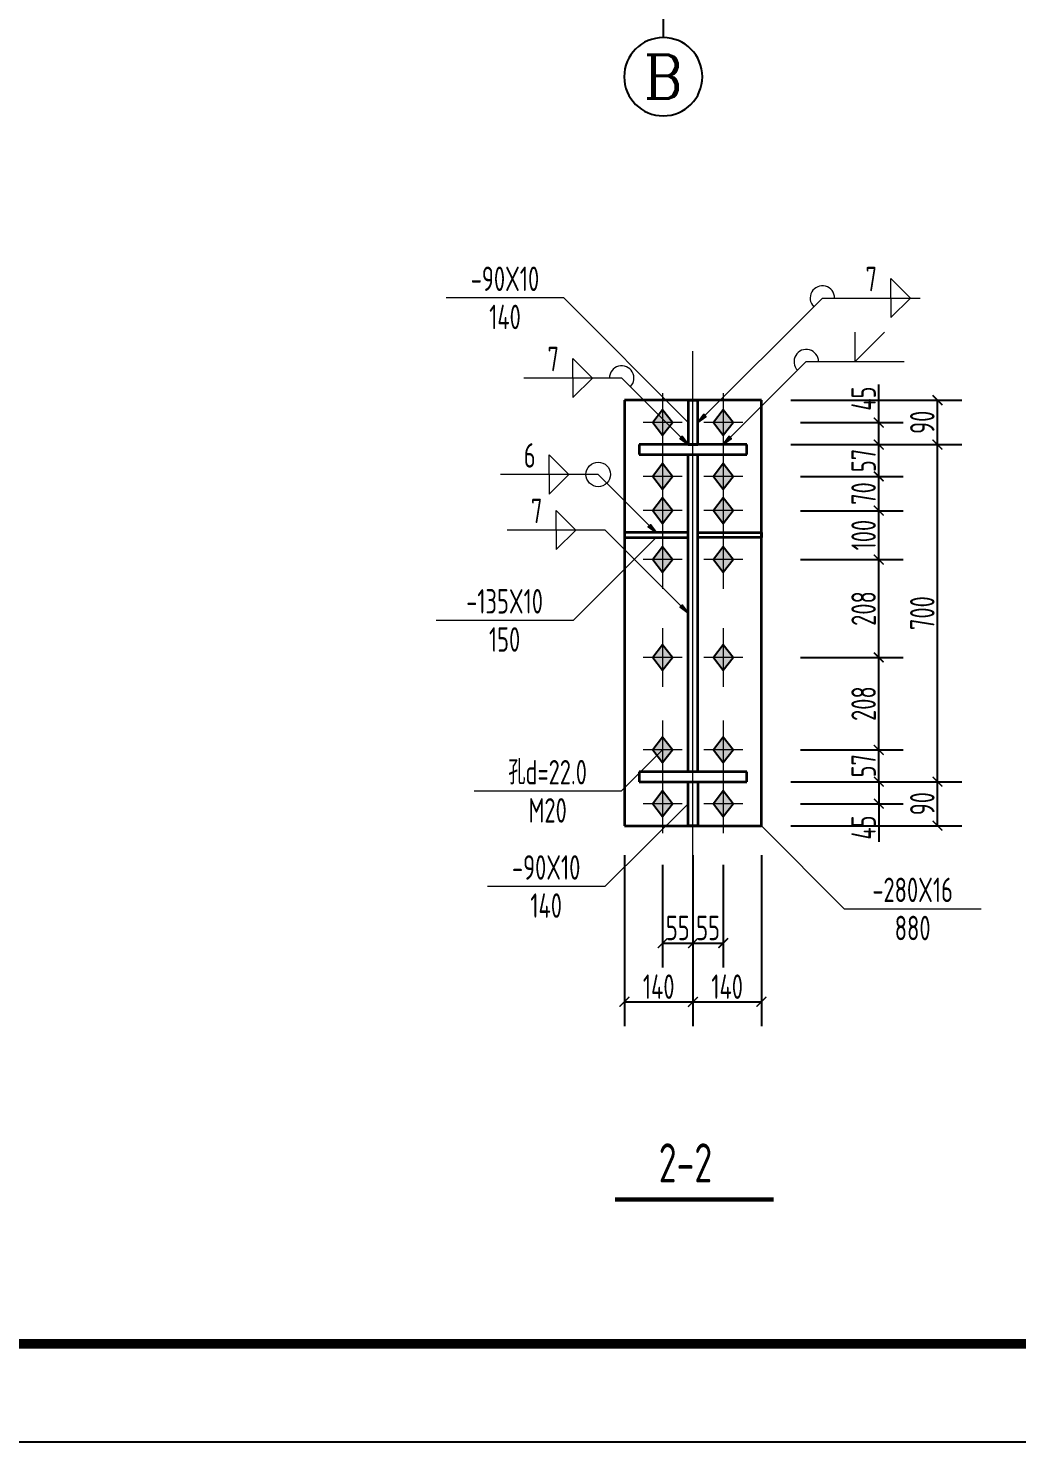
# Model space of a CAD drawing. Extents: x -307088 to 5640332, y -3541089 to -2181377.
# Drawn here: x 5495391 to 5505496, y -3216089 to -3201643 of the extents above; entities that cross this region are included whole.
import ezdxf
from ezdxf.enums import TextEntityAlignment as Align

# ---------------------------------------------------------------- set-up
doc = ezdxf.new("R2010")
doc.units = 0
doc.header["$LTSCALE"] = 100
doc.header["$MEASUREMENT"] = 0
doc.linetypes.add('2', pattern=[1850, 1200, -300, 50, -300])
doc.linetypes.add('线型6', pattern=[8.75, 5, -1.25, 1.25, -1.25])
doc.layers.get('0').update_dxf_attribs({"linetype": 'CONTINUOUS'})
doc.layers.get('DEFPOINTS').update_dxf_attribs({"linetype": 'CONTINUOUS'})
for name, color, linetype in [('10', 7, 'CONTINUOUS'), ('20', 15, 'CONTINUOUS'), ('AXIS', 3, 'CONTINUOUS'), ('AXIS_TEXT', 7, 'CONTINUOUS'), ('PUB_TITLE', 4, 'CONTINUOUS'), ('尺寸标注', 253, 'CONTINUOUS'), ('焊缝标注', 253, 'CONTINUOUS'), ('螺栓孔标注', 253, 'CONTINUOUS'), ('轴线__点划线', 253, '2'), ('钢板标注', 253, 'CONTINUOUS')]:
    doc.layers.add(name, color=color, linetype=linetype)
doc.styles.add('COMPLEX', font='COMPLEX')
doc.styles.add('FromPkpm', font='Pkpmeng', dxfattribs={"width": 0.7, "bigfont": 'hztxt'})
doc.styles.get("Standard").update_dxf_attribs({"font": 'tssdeng.shx', "height": 3, "bigfont": 'tssdchn.shx'})
doc.dimstyles.new('Pkpm_1.00', dxfattribs={"dimtxt": 250, "dimasz": 100, "dimexe": 250, "dimexo": 0.0625, "dimgap": 30, "dimtad": 1, "dimdec": 0, "dimrnd": 5, "dimzin": 0, "dimdsep": 46, "dimtxsty": 'FromPkpm', "dimblk1": 'ARCHTICK', "dimblk2": 'ARCHTICK', "dimsah": 1, "dimcen": 0.09, "dimadec": 0, "dimazin": 0, "dimtfac": 1, "dimtdec": 0, "dimtix": 1, "dimtmove": 2, "dimatfit": 1, "dimfxl": 1, "dimtolj": 1, "dimtzin": 0, "dimarcsym": 0})

# ---------------------------------------------------------------- blocks, each defined once
blk = doc.blocks.new('_ARCHTICK')
at = {"color": 0, "linetype": 'ByBlock', "const_width": 0.15}
blk.add_lwpolyline([(-0.5, -0.5), (0.5, 0.5)], dxfattribs=at)
blk = doc.blocks.new('*D151')
at = {"layer": 'DEFPOINTS', "color": 0, "linetype": 'Continuous', "transparency": 16777216}
for p in [(5502886, -3205673), (5504086, -3205673), (5502886, -3205898)]:
    blk.add_point(p, dxfattribs=at)
at = {"layer": '尺寸标注', "color": 0, "linetype": 'Continuous', "lineweight": -2, "transparency": 16777216}
for p, q in [((5504086, -3205673), (5504086, -3205284)), ((5503286, -3205673), (5504336, -3205673)), ((5504086, -3205898), (5504086, -3205673)), ((5503286, -3205898), (5504336, -3205898))]:
    blk.add_line(p, q, dxfattribs=at)
at = {"layer": '尺寸标注', "color": 0, "linetype": 'Continuous', "lineweight": -2, "transparency": 16777216, "xscale": 100, "yscale": 100, "zscale": 100}
for p, rotation in [((5504086, -3205673), 90), ((5504086, -3205898), 270)]:
    blk.add_blockref('_ARCHTICK', p, dxfattribs=dict(at, rotation=rotation))
at = {"layer": '尺寸标注', "color": 0, "linetype": 'Continuous', "lineweight": 18, "transparency": 16777216, "insert": (5503931, -3205428), "char_height": 250, "attachment_point": 5, "rotation": 90, "style": 'FromPkpm'}
blk.add_mtext('\\A1;45', dxfattribs=at)
blk = doc.blocks.new('*D152')
at = {"layer": 'DEFPOINTS', "color": 0, "linetype": 'Continuous', "transparency": 16777216}
for p in [(5502886, -3205898), (5504086, -3205898), (5502886, -3206223)]:
    blk.add_point(p, dxfattribs=at)
at = {"layer": '尺寸标注', "color": 0, "linetype": 'Continuous', "lineweight": -2, "transparency": 16777216}
for p, q in [((5503286, -3205898), (5504336, -3205898)), ((5504086, -3206223), (5504086, -3205898)), ((5503286, -3206223), (5504336, -3206223))]:
    blk.add_line(p, q, dxfattribs=at)
at = {"layer": '尺寸标注', "color": 0, "linetype": 'Continuous', "lineweight": -2, "transparency": 16777216, "xscale": 100, "yscale": 100, "zscale": 100}
for p, rotation in [((5504086, -3205898), 90), ((5504086, -3206223), 270)]:
    blk.add_blockref('_ARCHTICK', p, dxfattribs=dict(at, rotation=rotation))
at = {"layer": '尺寸标注', "color": 0, "linetype": 'Continuous', "lineweight": 18, "transparency": 16777216, "insert": (5503931, -3206060), "char_height": 250, "attachment_point": 5, "rotation": 90, "style": 'FromPkpm'}
blk.add_mtext('\\A1;57', dxfattribs=at)
blk = doc.blocks.new('*D153')
at = {"layer": 'DEFPOINTS', "color": 0, "linetype": 'Continuous', "transparency": 16777216}
for p in [(5502886, -3206573), (5504086, -3206573), (5502886, -3207073)]:
    blk.add_point(p, dxfattribs=at)
at = {"layer": '尺寸标注', "color": 0, "linetype": 'Continuous', "lineweight": -2, "transparency": 16777216}
for p, q in [((5503286, -3206573), (5504336, -3206573)), ((5504086, -3207073), (5504086, -3206573)), ((5503286, -3207073), (5504336, -3207073))]:
    blk.add_line(p, q, dxfattribs=at)
at = {"layer": '尺寸标注', "color": 0, "linetype": 'Continuous', "lineweight": -2, "transparency": 16777216, "xscale": 100, "yscale": 100, "zscale": 100}
for p, rotation in [((5504086, -3206573), 90), ((5504086, -3207073), 270)]:
    blk.add_blockref('_ARCHTICK', p, dxfattribs=dict(at, rotation=rotation))
at = {"layer": '尺寸标注', "color": 0, "linetype": 'Continuous', "lineweight": 18, "transparency": 16777216, "insert": (5503931, -3206823), "char_height": 250, "attachment_point": 5, "rotation": 90, "style": 'FromPkpm'}
blk.add_mtext('\\A1;100', dxfattribs=at)
blk = doc.blocks.new('*D154')
at = {"layer": 'DEFPOINTS', "color": 0, "linetype": 'Continuous', "transparency": 16777216}
for p in [(5502886, -3206223), (5504086, -3206223), (5502886, -3206573)]:
    blk.add_point(p, dxfattribs=at)
at = {"layer": '尺寸标注', "color": 0, "linetype": 'Continuous', "lineweight": -2, "transparency": 16777216}
for p, q in [((5503286, -3206223), (5504336, -3206223)), ((5504086, -3206573), (5504086, -3206223)), ((5503286, -3206573), (5504336, -3206573))]:
    blk.add_line(p, q, dxfattribs=at)
at = {"layer": '尺寸标注', "color": 0, "linetype": 'Continuous', "lineweight": -2, "transparency": 16777216, "xscale": 100, "yscale": 100, "zscale": 100}
for p, rotation in [((5504086, -3206223), 90), ((5504086, -3206573), 270)]:
    blk.add_blockref('_ARCHTICK', p, dxfattribs=dict(at, rotation=rotation))
at = {"layer": '尺寸标注', "color": 0, "linetype": 'Continuous', "lineweight": 18, "transparency": 16777216, "insert": (5503931, -3206398), "char_height": 250, "attachment_point": 5, "rotation": 90, "style": 'FromPkpm'}
blk.add_mtext('\\A1;70', dxfattribs=at)
blk = doc.blocks.new('*D155')
at = {"layer": 'DEFPOINTS', "color": 0, "linetype": 'Continuous', "transparency": 16777216}
for p in [(5502886, -3209343), (5504086, -3209343), (5502886, -3209568)]:
    blk.add_point(p, dxfattribs=at)
at = {"layer": '尺寸标注', "color": 0, "linetype": 'Continuous', "lineweight": -2, "transparency": 16777216}
for p, q in [((5503286, -3209343), (5504336, -3209343)), ((5504086, -3209343), (5504086, -3209568)), ((5503286, -3209568), (5504336, -3209568)), ((5504086, -3209568), (5504086, -3209957))]:
    blk.add_line(p, q, dxfattribs=at)
at = {"layer": '尺寸标注', "color": 0, "linetype": 'Continuous', "lineweight": -2, "transparency": 16777216, "xscale": 100, "yscale": 100, "zscale": 100}
for p, rotation in [((5504086, -3209343), 90), ((5504086, -3209568), 270)]:
    blk.add_blockref('_ARCHTICK', p, dxfattribs=dict(at, rotation=rotation))
at = {"layer": '尺寸标注', "color": 0, "linetype": 'Continuous', "lineweight": 18, "transparency": 16777216, "insert": (5503931, -3209812), "char_height": 250, "attachment_point": 5, "rotation": 90, "style": 'FromPkpm'}
blk.add_mtext('\\A1;45', dxfattribs=at)
blk = doc.blocks.new('*D156')
at = {"layer": 'DEFPOINTS', "color": 0, "linetype": 'Continuous', "transparency": 16777216}
for p in [(5502886, -3209018), (5504086, -3209018), (5502886, -3209343)]:
    blk.add_point(p, dxfattribs=at)
at = {"layer": '尺寸标注', "color": 0, "linetype": 'Continuous', "lineweight": -2, "transparency": 16777216}
for p, q in [((5503286, -3209018), (5504336, -3209018)), ((5504086, -3209343), (5504086, -3209018)), ((5503286, -3209343), (5504336, -3209343))]:
    blk.add_line(p, q, dxfattribs=at)
at = {"layer": '尺寸标注', "color": 0, "linetype": 'Continuous', "lineweight": -2, "transparency": 16777216, "xscale": 100, "yscale": 100, "zscale": 100}
for p, rotation in [((5504086, -3209018), 90), ((5504086, -3209343), 270)]:
    blk.add_blockref('_ARCHTICK', p, dxfattribs=dict(at, rotation=rotation))
at = {"layer": '尺寸标注', "color": 0, "linetype": 'Continuous', "lineweight": 18, "transparency": 16777216, "insert": (5503931, -3209180), "char_height": 250, "attachment_point": 5, "rotation": 90, "style": 'FromPkpm'}
blk.add_mtext('\\A1;57', dxfattribs=at)
blk = doc.blocks.new('*D157')
at = {"layer": 'DEFPOINTS', "color": 0, "linetype": 'Continuous', "transparency": 16777216}
for p in [(5502886, -3207073), (5504086, -3207073), (5502886, -3208073)]:
    blk.add_point(p, dxfattribs=at)
at = {"layer": '尺寸标注', "color": 0, "linetype": 'Continuous', "lineweight": -2, "transparency": 16777216}
for p, q in [((5503286, -3207073), (5504336, -3207073)), ((5504086, -3208073), (5504086, -3207073)), ((5503286, -3208073), (5504336, -3208073))]:
    blk.add_line(p, q, dxfattribs=at)
at = {"layer": '尺寸标注', "color": 0, "linetype": 'Continuous', "lineweight": -2, "transparency": 16777216, "xscale": 100, "yscale": 100, "zscale": 100}
for p, rotation in [((5504086, -3207073), 90), ((5504086, -3208073), 270)]:
    blk.add_blockref('_ARCHTICK', p, dxfattribs=dict(at, rotation=rotation))
at = {"layer": '尺寸标注', "color": 0, "linetype": 'Continuous', "lineweight": 18, "transparency": 16777216, "insert": (5503931, -3207573), "char_height": 250, "attachment_point": 5, "rotation": 90, "style": 'FromPkpm'}
blk.add_mtext('\\A1;208', dxfattribs=at)
blk = doc.blocks.new('*D158')
at = {"layer": 'DEFPOINTS', "color": 0, "linetype": 'Continuous', "transparency": 16777216}
for p in [(5502886, -3208073), (5504086, -3208073), (5502886, -3209018)]:
    blk.add_point(p, dxfattribs=at)
at = {"layer": '尺寸标注', "color": 0, "linetype": 'Continuous', "lineweight": -2, "transparency": 16777216}
for p, q in [((5503286, -3208073), (5504336, -3208073)), ((5504086, -3209018), (5504086, -3208073)), ((5503286, -3209018), (5504336, -3209018))]:
    blk.add_line(p, q, dxfattribs=at)
at = {"layer": '尺寸标注', "color": 0, "linetype": 'Continuous', "lineweight": -2, "transparency": 16777216, "xscale": 100, "yscale": 100, "zscale": 100}
for p, rotation in [((5504086, -3208073), 90), ((5504086, -3209018), 270)]:
    blk.add_blockref('_ARCHTICK', p, dxfattribs=dict(at, rotation=rotation))
at = {"layer": '尺寸标注', "color": 0, "linetype": 'Continuous', "lineweight": 18, "transparency": 16777216, "insert": (5503931, -3208545), "char_height": 250, "attachment_point": 5, "rotation": 90, "style": 'FromPkpm'}
blk.add_mtext('\\A1;208', dxfattribs=at)
blk = doc.blocks.new('*D159')
at = {"layer": 'DEFPOINTS', "color": 0, "linetype": 'Continuous', "transparency": 16777216}
for p in [(5501876, -3209793), (5502186, -3209793), (5502186, -3210993)]:
    blk.add_point(p, dxfattribs=at)
at = {"layer": '尺寸标注', "color": 0, "linetype": 'Continuous', "lineweight": -2, "transparency": 16777216}
for p, q in [((5501876, -3210193), (5501876, -3211243)), ((5502186, -3210193), (5502186, -3211243)), ((5501876, -3210993), (5502186, -3210993))]:
    blk.add_line(p, q, dxfattribs=at)
at = {"layer": '尺寸标注', "color": 0, "linetype": 'Continuous', "lineweight": -2, "transparency": 16777216, "xscale": 100, "yscale": 100, "zscale": 100, "rotation": 180}
blk.add_blockref('_ARCHTICK', (5501876, -3210993), dxfattribs=at)
at = {"layer": '尺寸标注', "color": 0, "linetype": 'Continuous', "lineweight": -2, "transparency": 16777216, "xscale": 100, "yscale": 100, "zscale": 100}
blk.add_blockref('_ARCHTICK', (5502186, -3210993), dxfattribs=at)
at = {"layer": '尺寸标注', "color": 0, "linetype": 'Continuous', "lineweight": 18, "transparency": 16777216, "insert": (5502031, -3210838), "char_height": 250, "attachment_point": 5, "style": 'FromPkpm'}
blk.add_mtext('\\A1;55', dxfattribs=at)
blk = doc.blocks.new('*D160')
at = {"layer": 'DEFPOINTS', "color": 0, "linetype": 'Continuous', "transparency": 16777216}
for p in [(5502186, -3209793), (5502496, -3209793), (5502496, -3210993)]:
    blk.add_point(p, dxfattribs=at)
at = {"layer": '尺寸标注', "color": 0, "linetype": 'Continuous', "lineweight": -2, "transparency": 16777216}
for p, q in [((5502186, -3210193), (5502186, -3211243)), ((5502496, -3210193), (5502496, -3211243)), ((5502186, -3210993), (5502496, -3210993))]:
    blk.add_line(p, q, dxfattribs=at)
at = {"layer": '尺寸标注', "color": 0, "linetype": 'Continuous', "lineweight": -2, "transparency": 16777216, "xscale": 100, "yscale": 100, "zscale": 100, "rotation": 180}
blk.add_blockref('_ARCHTICK', (5502186, -3210993), dxfattribs=at)
at = {"layer": '尺寸标注', "color": 0, "linetype": 'Continuous', "lineweight": -2, "transparency": 16777216, "xscale": 100, "yscale": 100, "zscale": 100}
blk.add_blockref('_ARCHTICK', (5502496, -3210993), dxfattribs=at)
at = {"layer": '尺寸标注', "color": 0, "linetype": 'Continuous', "lineweight": 18, "transparency": 16777216, "insert": (5502341, -3210838), "char_height": 250, "attachment_point": 5, "style": 'FromPkpm'}
blk.add_mtext('\\A1;55', dxfattribs=at)
blk = doc.blocks.new('*D161')
at = {"layer": 'DEFPOINTS', "color": 0, "linetype": 'Continuous', "transparency": 16777216}
for p in [(5501486, -3209793), (5502186, -3209793), (5502186, -3211593)]:
    blk.add_point(p, dxfattribs=at)
at = {"layer": '尺寸标注', "color": 0, "linetype": 'Continuous', "lineweight": -2, "transparency": 16777216}
for p, q in [((5501486, -3210093), (5501486, -3211843)), ((5502186, -3210093), (5502186, -3211843)), ((5501486, -3211593), (5502186, -3211593))]:
    blk.add_line(p, q, dxfattribs=at)
at = {"layer": '尺寸标注', "color": 0, "linetype": 'Continuous', "lineweight": -2, "transparency": 16777216, "xscale": 100, "yscale": 100, "zscale": 100, "rotation": 180}
blk.add_blockref('_ARCHTICK', (5501486, -3211593), dxfattribs=at)
at = {"layer": '尺寸标注', "color": 0, "linetype": 'Continuous', "lineweight": -2, "transparency": 16777216, "xscale": 100, "yscale": 100, "zscale": 100}
blk.add_blockref('_ARCHTICK', (5502186, -3211593), dxfattribs=at)
at = {"layer": '尺寸标注', "color": 0, "linetype": 'Continuous', "lineweight": 18, "transparency": 16777216, "insert": (5501836, -3211438), "char_height": 250, "attachment_point": 5, "style": 'FromPkpm'}
blk.add_mtext('\\A1;140', dxfattribs=at)
blk = doc.blocks.new('*D162')
at = {"layer": 'DEFPOINTS', "color": 0, "linetype": 'Continuous', "transparency": 16777216}
for p in [(5502186, -3209793), (5502886, -3209793), (5502886, -3211593)]:
    blk.add_point(p, dxfattribs=at)
at = {"layer": '尺寸标注', "color": 0, "linetype": 'Continuous', "lineweight": -2, "transparency": 16777216}
for p, q in [((5502186, -3210093), (5502186, -3211843)), ((5502886, -3210093), (5502886, -3211843)), ((5502186, -3211593), (5502886, -3211593))]:
    blk.add_line(p, q, dxfattribs=at)
at = {"layer": '尺寸标注', "color": 0, "linetype": 'Continuous', "lineweight": -2, "transparency": 16777216, "xscale": 100, "yscale": 100, "zscale": 100, "rotation": 180}
blk.add_blockref('_ARCHTICK', (5502186, -3211593), dxfattribs=at)
at = {"layer": '尺寸标注', "color": 0, "linetype": 'Continuous', "lineweight": -2, "transparency": 16777216, "xscale": 100, "yscale": 100, "zscale": 100}
blk.add_blockref('_ARCHTICK', (5502886, -3211593), dxfattribs=at)
at = {"layer": '尺寸标注', "color": 0, "linetype": 'Continuous', "lineweight": 18, "transparency": 16777216, "insert": (5502536, -3211438), "char_height": 250, "attachment_point": 5, "style": 'FromPkpm'}
blk.add_mtext('\\A1;140', dxfattribs=at)
blk = doc.blocks.new('*D163')
at = {"layer": 'DEFPOINTS', "color": 0, "linetype": 'Continuous', "transparency": 16777216}
for p in [(5502886, -3209343), (5504686, -3209343), (5502886, -3209793)]:
    blk.add_point(p, dxfattribs=at)
at = {"layer": '尺寸标注', "color": 0, "linetype": 'Continuous', "lineweight": -2, "transparency": 16777216}
for p, q in [((5503186, -3209343), (5504936, -3209343)), ((5504686, -3209793), (5504686, -3209343)), ((5503186, -3209793), (5504936, -3209793))]:
    blk.add_line(p, q, dxfattribs=at)
at = {"layer": '尺寸标注', "color": 0, "linetype": 'Continuous', "lineweight": -2, "transparency": 16777216, "xscale": 100, "yscale": 100, "zscale": 100}
for p, rotation in [((5504686, -3209343), 90), ((5504686, -3209793), 270)]:
    blk.add_blockref('_ARCHTICK', p, dxfattribs=dict(at, rotation=rotation))
at = {"layer": '尺寸标注', "color": 0, "linetype": 'Continuous', "lineweight": 18, "transparency": 16777216, "insert": (5504531, -3209568), "char_height": 250, "attachment_point": 5, "rotation": 90, "style": 'FromPkpm'}
blk.add_mtext('\\A1;90', dxfattribs=at)
blk = doc.blocks.new('*D164')
at = {"layer": 'DEFPOINTS', "color": 0, "linetype": 'Continuous', "transparency": 16777216}
for p in [(5502886, -3205898), (5504686, -3205898), (5502886, -3209343)]:
    blk.add_point(p, dxfattribs=at)
at = {"layer": '尺寸标注', "color": 0, "linetype": 'Continuous', "lineweight": -2, "transparency": 16777216}
for p, q in [((5503186, -3205898), (5504936, -3205898)), ((5504686, -3209343), (5504686, -3205898)), ((5503186, -3209343), (5504936, -3209343))]:
    blk.add_line(p, q, dxfattribs=at)
at = {"layer": '尺寸标注', "color": 0, "linetype": 'Continuous', "lineweight": -2, "transparency": 16777216, "xscale": 100, "yscale": 100, "zscale": 100}
for p, rotation in [((5504686, -3205898), 90), ((5504686, -3209343), 270)]:
    blk.add_blockref('_ARCHTICK', p, dxfattribs=dict(at, rotation=rotation))
at = {"layer": '尺寸标注', "color": 0, "linetype": 'Continuous', "lineweight": 18, "transparency": 16777216, "insert": (5504531, -3207620), "char_height": 250, "attachment_point": 5, "rotation": 90, "style": 'FromPkpm'}
blk.add_mtext('\\A1;700', dxfattribs=at)
blk = doc.blocks.new('*D165')
at = {"layer": 'DEFPOINTS', "color": 0, "linetype": 'Continuous', "transparency": 16777216}
for p in [(5502886, -3205443), (5504686, -3205443), (5502886, -3205898)]:
    blk.add_point(p, dxfattribs=at)
at = {"layer": '尺寸标注', "color": 0, "linetype": 'Continuous', "lineweight": -2, "transparency": 16777216}
for p, q in [((5503186, -3205443), (5504936, -3205443)), ((5504686, -3205898), (5504686, -3205443)), ((5503186, -3205898), (5504936, -3205898))]:
    blk.add_line(p, q, dxfattribs=at)
at = {"layer": '尺寸标注', "color": 0, "linetype": 'Continuous', "lineweight": -2, "transparency": 16777216, "xscale": 100, "yscale": 100, "zscale": 100}
for p, rotation in [((5504686, -3205443), 90), ((5504686, -3205898), 270)]:
    blk.add_blockref('_ARCHTICK', p, dxfattribs=dict(at, rotation=rotation))
at = {"layer": '尺寸标注', "color": 0, "linetype": 'Continuous', "lineweight": 18, "transparency": 16777216, "insert": (5504531, -3205670), "char_height": 250, "attachment_point": 5, "rotation": 90, "style": 'FromPkpm'}
blk.add_mtext('\\A1;90', dxfattribs=at)
blk = doc.blocks.new('_AXISO')
blk.add_circle((0, 0), 0.5)
at = {"layer": 'AXIS_TEXT', "style": 'COMPLEX', "width": 1.041667}
blk.add_attdef('A', text='', height=0.56, dxfattribs=at).set_placement((-0.25, -0.28), (0.25, -0.28), align=Align.FIT)

msp = doc.modelspace()

# ---------------------------------------------------------------- hatches: boundary and pattern name
at = {"layer": '10'}
for points in [[(5501876, -3205542.6), (5501776, -3205672.6), (5501876, -3205802.6), (5501976, -3205672.6)], [(5502496, -3205542.6), (5502396, -3205672.6), (5502496, -3205802.6), (5502596, -3205672.6)], [(5501876, -3206092.6), (5501776, -3206222.6), (5501876, -3206352.6), (5501976, -3206222.6)], [(5502496, -3206092.6), (5502396, -3206222.6), (5502496, -3206352.6), (5502596, -3206222.6)], [(5501876, -3206442.6), (5501776, -3206572.6), (5501876, -3206702.6), (5501976, -3206572.6)], [(5502496, -3206442.6), (5502396, -3206572.6), (5502496, -3206702.6), (5502596, -3206572.6)], [(5501876, -3206942.6), (5501776, -3207072.6), (5501876, -3207202.6), (5501976, -3207072.6)], [(5502496, -3206942.6), (5502396, -3207072.6), (5502496, -3207202.6), (5502596, -3207072.6)], [(5501876, -3207942.6), (5501776, -3208072.6), (5501876, -3208202.6), (5501976, -3208072.6)], [(5502496, -3207942.6), (5502396, -3208072.6), (5502496, -3208202.6), (5502596, -3208072.6)], [(5501876, -3208887.8), (5501776, -3209017.8), (5501876, -3209147.8), (5501976, -3209017.8)], [(5502496, -3208887.8), (5502396, -3209017.8), (5502496, -3209147.8), (5502596, -3209017.8)], [(5501876, -3209437.8), (5501776, -3209567.8), (5501876, -3209697.8), (5501976, -3209567.8)], [(5502496, -3209437.8), (5502396, -3209567.8), (5502496, -3209697.8), (5502596, -3209567.8)]]:
    msp.add_hatch(color=1, dxfattribs=at).paths.add_polyline_path(points)
at = {"layer": '焊缝标注'}
for points in [[(5502236, -3205672.6), (5502317.3, -3205612.5), (5502296.1, -3205591.3)], [(5502136, -3205897.6), (5502076, -3205816.2), (5502054.7, -3205837.4)], [(5502496, -3205897.6), (5502577.3, -3205837.5), (5502556.1, -3205816.3)], [(5501811, -3206797.6), (5501751, -3206716.2), (5501729.7, -3206737.4)], [(5502136, -3207620.2), (5502076, -3207538.8), (5502054.7, -3207560)]]:
    msp.add_hatch(color=256, dxfattribs=at).paths.add_polyline_path(points)

# ---------------------------------------------------------------- linework, layer by layer
at = {"layer": '10', "linetype": '线型6', "lineweight": 18, "ltscale": 100}
msp.add_line((5502186, -3210292.8), (5502186, -3204942.8), dxfattribs=at)
at = {"layer": '10', "color": 9, "lineweight": 18, "ltscale": 100}
for p, q in [((5501876, -3205372.6), (5501876, -3205972.6)), ((5502496, -3205372.6), (5502496, -3205972.6)), ((5502076, -3205672.6), (5501676, -3205672.6)), ((5502696, -3205672.6), (5502296, -3205672.6)), ((5501876, -3205922.6), (5501876, -3206522.6)), ((5502496, -3205922.6), (5502496, -3206522.6)), ((5502076, -3206222.6), (5501676, -3206222.6)), ((5502696, -3206222.6), (5502296, -3206222.6)), ((5501876, -3206272.6), (5501876, -3206872.6)), ((5502496, -3206272.6), (5502496, -3206872.6)), ((5502076, -3206572.6), (5501676, -3206572.6)), ((5502696, -3206572.6), (5502296, -3206572.6)), ((5501876, -3206772.6), (5501876, -3207372.6)), ((5502496, -3206772.6), (5502496, -3207372.6)), ((5502076, -3207072.6), (5501676, -3207072.6)), ((5502696, -3207072.6), (5502296, -3207072.6)), ((5501876, -3207772.6), (5501876, -3208372.6)), ((5502496, -3207772.6), (5502496, -3208372.6)), ((5502076, -3208072.6), (5501676, -3208072.6)), ((5502696, -3208072.6), (5502296, -3208072.6)), ((5501876, -3208717.8), (5501876, -3209317.8)), ((5502496, -3208717.8), (5502496, -3209317.8)), ((5502076, -3209017.8), (5501676, -3209017.8)), ((5502696, -3209017.8), (5502296, -3209017.8)), ((5501876, -3209267.8), (5501876, -3209867.8)), ((5502496, -3209267.8), (5502496, -3209867.8)), ((5502076, -3209567.8), (5501676, -3209567.8)), ((5502696, -3209567.8), (5502296, -3209567.8))]:
    msp.add_line(p, q, dxfattribs=at)
at = {"layer": '10', "color": 3, "lineweight": 35, "ltscale": 100}
for p, q in [((5502736, -3205897.6), (5501636, -3205897.6)), ((5501636, -3205897.6), (5501636, -3205997.6)), ((5502736, -3205997.6), (5502736, -3205897.6)), ((5501636, -3205997.6), (5502736, -3205997.6)), ((5502136, -3209242.8), (5502136, -3205997.6)), ((5502236, -3209242.8), (5502236, -3205997.6)), ((5502736, -3209242.8), (5501636, -3209242.8)), ((5501636, -3209242.8), (5501636, -3209342.8)), ((5502736, -3209342.8), (5502736, -3209242.8)), ((5501636, -3209342.8), (5502736, -3209342.8))]:
    msp.add_line(p, q, dxfattribs=at)
at = {"layer": '10', "color": 1, "linetype": 'Continuous'}
for points in [[(5501876, -3205542.6), (5501776, -3205672.6), (5501876, -3205802.6), (5501976, -3205672.6)], [(5502496, -3205542.6), (5502396, -3205672.6), (5502496, -3205802.6), (5502596, -3205672.6)], [(5501876, -3206092.6), (5501776, -3206222.6), (5501876, -3206352.6), (5501976, -3206222.6)], [(5502496, -3206092.6), (5502396, -3206222.6), (5502496, -3206352.6), (5502596, -3206222.6)], [(5501876, -3206442.6), (5501776, -3206572.6), (5501876, -3206702.6), (5501976, -3206572.6)], [(5502496, -3206442.6), (5502396, -3206572.6), (5502496, -3206702.6), (5502596, -3206572.6)], [(5501876, -3206942.6), (5501776, -3207072.6), (5501876, -3207202.6), (5501976, -3207072.6)], [(5502496, -3206942.6), (5502396, -3207072.6), (5502496, -3207202.6), (5502596, -3207072.6)], [(5501876, -3207942.6), (5501776, -3208072.6), (5501876, -3208202.6), (5501976, -3208072.6)], [(5502496, -3207942.6), (5502396, -3208072.6), (5502496, -3208202.6), (5502596, -3208072.6)], [(5501876, -3208887.8), (5501776, -3209017.8), (5501876, -3209147.8), (5501976, -3209017.8)], [(5502496, -3208887.8), (5502396, -3209017.8), (5502496, -3209147.8), (5502596, -3209017.8)], [(5501876, -3209437.8), (5501776, -3209567.8), (5501876, -3209697.8), (5501976, -3209567.8)], [(5502496, -3209437.8), (5502396, -3209567.8), (5502496, -3209697.8), (5502596, -3209567.8)]]:
    msp.add_lwpolyline(points, close=True, dxfattribs=at)
at = {"layer": '10', "const_width": 45}
msp.add_lwpolyline([(5501390.8, -3213614.5), (5503010.8, -3213614.5)], dxfattribs=at)
at = {"layer": '20', "lineweight": 35, "ltscale": 100}
for p, q in [((5502886, -3205442.8), (5501486, -3205442.8)), ((5501486, -3205442.8), (5501486, -3209792.8)), ((5502236, -3205447.6), (5502136, -3205447.6)), ((5502136, -3205447.6), (5502136, -3205897.6)), ((5502236, -3205897.6), (5502236, -3205447.6)), ((5502886, -3209792.8), (5502886, -3205442.8)), ((5502136, -3205897.6), (5502236, -3205897.6)), ((5502136, -3206797.6), (5501486, -3206797.6)), ((5501486, -3206797.6), (5501486, -3206847.6)), ((5502136, -3206847.6), (5502136, -3206797.6)), ((5502236, -3206797.6), (5502886, -3206797.6)), ((5502236, -3206847.6), (5502236, -3206797.6)), ((5502886, -3206797.6), (5502886, -3206847.6)), ((5501486, -3206847.6), (5502136, -3206847.6)), ((5502886, -3206847.6), (5502236, -3206847.6)), ((5502136, -3209342.8), (5502236, -3209342.8)), ((5502136, -3209792.8), (5502136, -3209342.8)), ((5502236, -3209342.8), (5502236, -3209792.8)), ((5501486, -3209792.8), (5502886, -3209792.8)), ((5502236, -3209792.8), (5502136, -3209792.8))]:
    msp.add_line(p, q, dxfattribs=at)
at = {"layer": 'PUB_TITLE'}
msp.add_lwpolyline([(5479576.3, -3216089.1), (5553876.3, -3216089.1), (5553876.3, -3174089.1), (5479576.3, -3174089.1)], close=True, dxfattribs=at)
at = {"layer": 'PUB_TITLE', "const_width": 100}
msp.add_lwpolyline([(5482076.3, -3215089.1), (5552876.3, -3215089.1), (5552876.3, -3175089.1), (5482076.3, -3175089.1)], close=True, dxfattribs=at)
at = {"layer": '焊缝标注', "lineweight": 18, "ltscale": 100}
for p, q in [((5504209.3, -3204200.3), (5504409.3, -3204400.3)), ((5504209.3, -3204400.3), (5504209.3, -3204200.3)), ((5502236, -3205672.6), (5503509.3, -3204400.3)), ((5503509.3, -3204400.3), (5504509.3, -3204400.3)), ((5504209.3, -3204600.3), (5504409.3, -3204400.3)), ((5504209.3, -3204400.3), (5504209.3, -3204600.3)), ((5503844.9, -3205049.4), (5503844.9, -3204749.4)), ((5503844.9, -3205049.4), (5504144.9, -3204749.4)), ((5501158, -3205217.9), (5500958, -3205017.9)), ((5500958, -3205217.9), (5500958, -3205017.9)), ((5502496, -3205897.6), (5503344.9, -3205049.4)), ((5503344.9, -3205049.4), (5504344.9, -3205049.4)), ((5501458, -3205217.9), (5500458, -3205217.9)), ((5501158, -3205217.9), (5500958, -3205417.9)), ((5500958, -3205217.9), (5500958, -3205417.9)), ((5502136, -3205897.6), (5501458, -3205217.9)), ((5500917.7, -3206202.9), (5500717.7, -3206002.9)), ((5500717.7, -3206202.9), (5500717.7, -3206002.9)), ((5501217.7, -3206202.9), (5500217.7, -3206202.9)), ((5500917.7, -3206202.9), (5500717.7, -3206402.9)), ((5500717.7, -3206202.9), (5500717.7, -3206402.9)), ((5501811, -3206797.6), (5501217.7, -3206202.9)), ((5500988.5, -3206770.7), (5500788.5, -3206570.7)), ((5500788.5, -3206770.7), (5500788.5, -3206570.7)), ((5501288.5, -3206770.7), (5500288.5, -3206770.7)), ((5500988.5, -3206770.7), (5500788.5, -3206970.7)), ((5500788.5, -3206770.7), (5500788.5, -3206970.7)), ((5502136, -3207620.2), (5501288.5, -3206770.7))]:
    msp.add_line(p, q, dxfattribs=at)
at = {"layer": '焊缝标注', "linetype": 'Continuous'}
for points in [[(5502236, -3205672.6), (5502317.3, -3205612.5), (5502296.1, -3205591.3)], [(5502136, -3205897.6), (5502076, -3205816.2), (5502054.7, -3205837.4)], [(5502496, -3205897.6), (5502577.3, -3205837.5), (5502556.1, -3205816.3)], [(5501811, -3206797.6), (5501751, -3206716.2), (5501729.7, -3206737.4)], [(5502136, -3207620.2), (5502076, -3207538.8), (5502054.7, -3207560)]]:
    msp.add_lwpolyline(points, close=True, dxfattribs=at)
at = {"layer": '焊缝标注', "lineweight": 18, "ltscale": 100}
msp.add_circle((5501217.7, -3206202.9), 125, dxfattribs=at)
for centre, start, end in [((5503509.3, -3204400.3), 0, 224.97719), ((5503344.9, -3205049.4), 0, 224.97719), ((5501458, -3205217.9), 314.93155, 180)]:
    msp.add_arc(centre, 125, start, end, dxfattribs=at)
at = {"layer": '螺栓孔标注', "lineweight": 18, "ltscale": 100}
for p, q in [((5501876, -3209017.8), (5501450.9, -3209441.2)), ((5501450.9, -3209441.2), (5499950.9, -3209441.2))]:
    msp.add_line(p, q, dxfattribs=at)
at = {"layer": '螺栓孔标注', "ltscale": 100, "const_width": 10}
msp.add_lwpolyline([(5501881, -3209017.8, 1), (5501871, -3209017.8, 1)], format="xyb", close=True, dxfattribs=at)
at = {"layer": '轴线__点划线', "color": 1, "ltscale": 0.01}
msp.add_line((5501882.9, -3179341.2), (5501882.9, -3201737.8), dxfattribs=at)
at = {"layer": '钢板标注', "lineweight": 18, "ltscale": 100}
for p, q in [((5500864.7, -3204398.3), (5499664.7, -3204398.3)), ((5502136, -3205672.6), (5500864.7, -3204398.3)), ((5501811, -3206847.6), (5500960.8, -3207694.4)), ((5500960.8, -3207694.4), (5499560.8, -3207694.4)), ((5502136, -3209567.8), (5501285.8, -3210414.6)), ((5502886, -3209792.8), (5503732.1, -3210643.7)), ((5501285.8, -3210414.6), (5500085.8, -3210414.6)), ((5503732.1, -3210643.7), (5505132.1, -3210643.7))]:
    msp.add_line(p, q, dxfattribs=at)
at = {"layer": '钢板标注', "ltscale": 100, "const_width": 10}
for points in [[(5502141, -3205672.6, 1), (5502131, -3205672.6, 1)], [(5501816, -3206847.6, 1), (5501806, -3206847.6, 1)], [(5502141, -3209567.8, 1), (5502131, -3209567.8, 1)], [(5502891, -3209792.8, 1), (5502881, -3209792.8, 1)]]:
    msp.add_lwpolyline(points, format="xyb", close=True, dxfattribs=at)

# ---------------------------------------------------------------- block references
at = {"layer": 'AXIS', "ltscale": 50}
ref = msp.add_blockref('_AXISO', (5501882.9, -3202137.8), dxfattribs=dict(at, xscale=-800, yscale=800, zscale=800))
ref.add_attrib('A', 'B', dxfattribs={"layer": 'AXIS_TEXT', "height": 448, "style": 'COMPLEX', "width": 1.102941}).set_placement((5501682.9, -3202361.8), (5502082.9, -3202361.8), align=Align.FIT)

# ---------------------------------------------------------------- texts
at = {"layer": '10', "width": 0.7}
msp.add_text('2-2', height=400, dxfattribs=at).set_placement((5501836.3, -3213439.5))
at = {"layer": '焊缝标注', "lineweight": 25, "style": 'FromPkpm', "width": 0.7}
for s, p in [('7', (5504009.3, -3204330.3)), ('7', (5500758, -3205147.9)), ('6', (5500517.7, -3206132.9)), ('7', (5500588.5, -3206700.7))]:
    msp.add_text(s, height=250, dxfattribs=at).set_placement(p, align=Align.CENTER)
at = {"layer": '螺栓孔标注', "lineweight": 25, "style": 'FromPkpm', "width": 0.7}
msp.add_text('孔d=22.0', height=250, dxfattribs=at).set_placement((5500700.9, -3209371.2), align=Align.CENTER)
msp.add_text('M20', height=250, dxfattribs=at).set_placement((5500700.9, -3209511.2), align=Align.TOP_CENTER)
at = {"layer": '钢板标注', "lineweight": 25, "style": 'FromPkpm', "width": 0.7}
for s, p in [('-90X10', (5500264.7, -3204328.3)), ('-135X10', (5500260.8, -3207624.4)), ('-90X10', (5500685.8, -3210344.6)), ('-280X16', (5504432.1, -3210573.7))]:
    msp.add_text(s, height=250, dxfattribs=at).set_placement(p, align=Align.CENTER)
for s, p in [('140', (5500264.7, -3204468.3)), ('150', (5500260.8, -3207764.4)), ('140', (5500685.8, -3210484.6)), ('880', (5504432.1, -3210713.7))]:
    msp.add_text(s, height=250, dxfattribs=at).set_placement(p, align=Align.TOP_CENTER)

# ---------------------------------------------------------------- dimensions: what is measured, and where the dimension line sits
at = {"layer": '尺寸标注', "linetype": 'Continuous', "lineweight": 18}
for base, p1, p2, text, override, picture, middle in [((5504086, -3205672.6), (5502886, -3205897.6), (5502886, -3205672.6), '45', {"dimexo": 400, "dimtad": 1, "dimjust": 2, "dimtih": 0, "dimtoh": 0, "dimtix": 0, "dimtmove": 0, "dimatfit": 3}, '*D151', (5503931, -3205428.2)), ((5504686, -3205442.8), (5502886, -3205897.6), (5502886, -3205442.8), '90', {"dimexo": 300, "dimtad": 1, "dimjust": 0, "dimtih": 0, "dimtoh": 0, "dimtmove": 0, "dimatfit": 3}, '*D165', (5504531, -3205670.2)), ((5504086, -3205897.6), (5502886, -3206222.6), (5502886, -3205897.6), '57', {"dimexo": 400, "dimtad": 1, "dimjust": 0, "dimtih": 0, "dimtoh": 0, "dimtmove": 0, "dimatfit": 3}, '*D152', (5503931, -3206060.1)), ((5504686, -3205897.6), (5502886, -3209342.8), (5502886, -3205897.6), '700', {"dimexo": 300, "dimtad": 1, "dimjust": 0, "dimtih": 0, "dimtoh": 0, "dimtmove": 0, "dimatfit": 3}, '*D164', (5504531, -3207620.2)), ((5504086, -3206222.6), (5502886, -3206572.6), (5502886, -3206222.6), '70', {"dimexo": 400, "dimtad": 1, "dimjust": 0, "dimtih": 0, "dimtoh": 0, "dimtmove": 0, "dimatfit": 3}, '*D154', (5503931, -3206397.6)), ((5504086, -3206572.6), (5502886, -3207072.6), (5502886, -3206572.6), '100', {"dimexo": 400, "dimtad": 1, "dimjust": 0, "dimtih": 0, "dimtoh": 0, "dimtmove": 0, "dimatfit": 3}, '*D153', (5503931, -3206822.6)), ((5504086, -3207072.6), (5502886, -3208072.6), (5502886, -3207072.6), '208', {"dimexo": 400, "dimtad": 1, "dimjust": 0, "dimtih": 0, "dimtoh": 0, "dimtmove": 0, "dimatfit": 3}, '*D157', (5503931, -3207572.6)), ((5504086, -3208072.6), (5502886, -3209017.8), (5502886, -3208072.6), '208', {"dimexo": 400, "dimtad": 1, "dimjust": 0, "dimtih": 0, "dimtoh": 0, "dimtmove": 0, "dimatfit": 3}, '*D158', (5503931, -3208545.2)), ((5504086, -3209017.8), (5502886, -3209342.8), (5502886, -3209017.8), '57', {"dimexo": 400, "dimtad": 1, "dimjust": 0, "dimtih": 0, "dimtoh": 0, "dimtmove": 0, "dimatfit": 3}, '*D156', (5503931, -3209180.3)), ((5504086, -3209342.8), (5502886, -3209567.8), (5502886, -3209342.8), '45', {"dimexo": 400, "dimtad": 1, "dimjust": 1, "dimtih": 0, "dimtoh": 0, "dimtix": 0, "dimtmove": 0, "dimatfit": 3}, '*D155', (5503931, -3209812.2)), ((5504686, -3209342.8), (5502886, -3209792.8), (5502886, -3209342.8), '90', {"dimexo": 300, "dimtad": 1, "dimjust": 0, "dimtih": 0, "dimtoh": 0, "dimtmove": 0, "dimatfit": 3}, '*D163', (5504531, -3209567.8))]:
    dim = msp.add_linear_dim(base=base, p1=p1, p2=p2, angle=90, text=text, dimstyle='Pkpm_1.00', override=override, dxfattribs=at)
    dim.commit()
    dim.dimension.update_dxf_attribs({"geometry": picture, "text_midpoint": middle})
for base, p1, p2, text, override, picture, middle in [((5502186, -3211592.8), (5501486, -3209792.8), (5502186, -3209792.8), '140', {"dimexo": 300, "dimtad": 1, "dimjust": 0, "dimtih": 0, "dimtoh": 0, "dimtmove": 0, "dimatfit": 3}, '*D161', (5501836, -3211437.8)), ((5502186, -3210992.8), (5501876, -3209792.8), (5502186, -3209792.8), '55', {"dimexo": 400, "dimtad": 1, "dimjust": 0, "dimtih": 0, "dimtoh": 0, "dimtmove": 0, "dimatfit": 3}, '*D159', (5502031, -3210837.8)), ((5502496, -3210992.8), (5502186, -3209792.8), (5502496, -3209792.8), '55', {"dimexo": 400, "dimtad": 1, "dimjust": 0, "dimtih": 0, "dimtoh": 0, "dimtmove": 0, "dimatfit": 3}, '*D160', (5502341, -3210837.8)), ((5502886, -3211592.8), (5502186, -3209792.8), (5502886, -3209792.8), '140', {"dimexo": 300, "dimtad": 1, "dimjust": 0, "dimtih": 0, "dimtoh": 0, "dimtmove": 0, "dimatfit": 3}, '*D162', (5502536, -3211437.8))]:
    dim = msp.add_linear_dim(base=base, p1=p1, p2=p2, text=text, dimstyle='Pkpm_1.00', override=override, dxfattribs=at)
    dim.commit()
    dim.dimension.update_dxf_attribs({"geometry": picture, "text_midpoint": middle})

doc.saveas('drawing.dxf')
